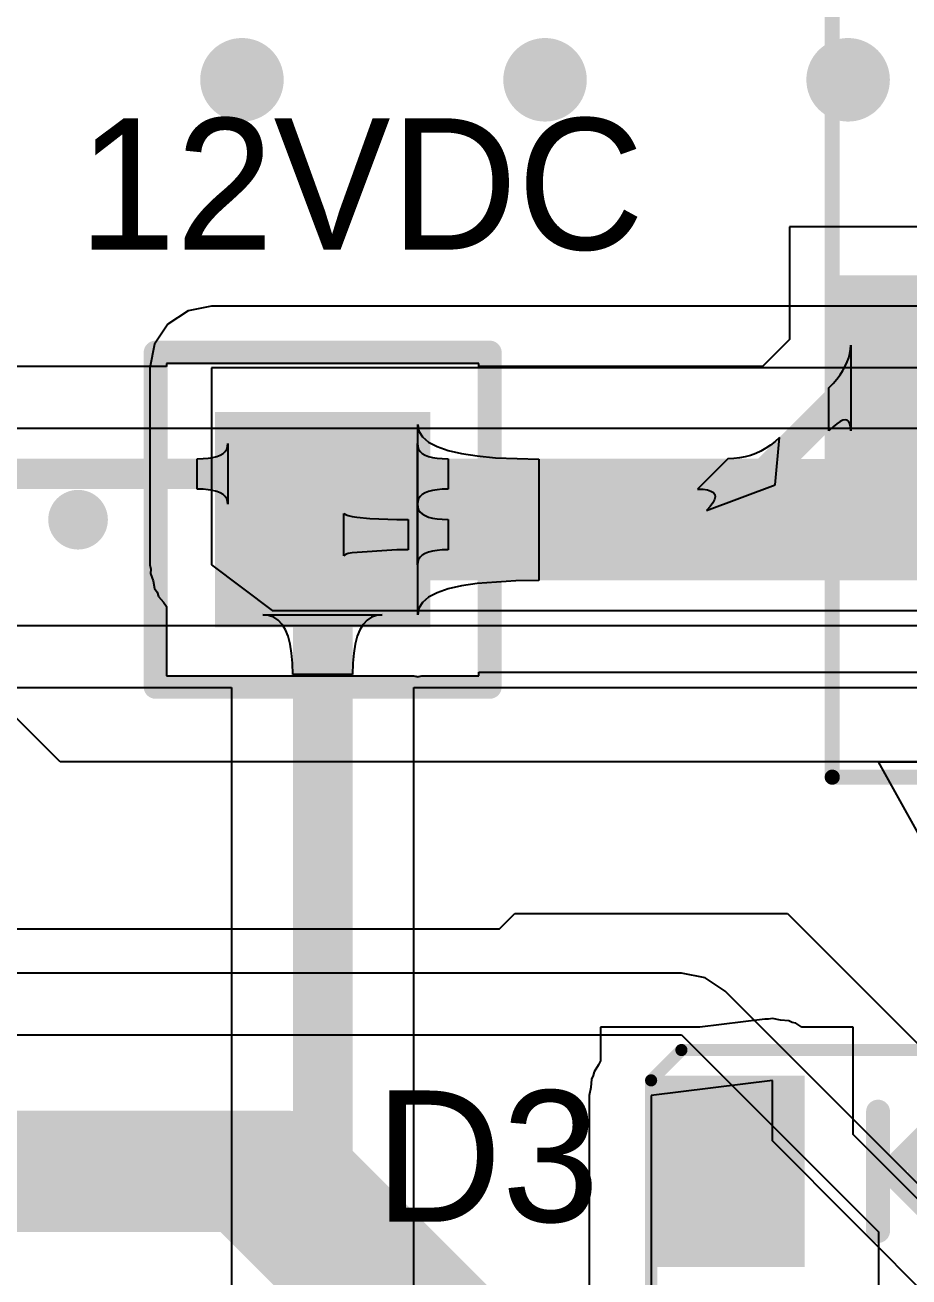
# Model space of a CAD drawing. Header units: millimetres. Extents: x -0.28 to 4.38, y -0.01 to 4.88.
# Drawn here: x 2.4184 to 2.7101, y 1.3002 to 1.7131 of the extents above; entities that cross this region are included whole.
import ezdxf

# ---------------------------------------------------------------- set-up
doc = ezdxf.new("R2010")
doc.units = ezdxf.units.MM
doc.header["$MEASUREMENT"] = 0
for name, color, linetype in [('BottomLayer', 5, 'Continuous'), ('BottomSolder', 6, 'Continuous'), ('Mechanical13', 56, 'Continuous'), ('Mechanical15', 56, 'Continuous'), ('MultiLayer', 9, 'Continuous'), ('PadHoleLayer', 156, 'Continuous'), ('TopLayer', 1, 'Continuous'), ('TopOverlay', 2, 'Continuous'), ('TopPaste', 8, 'Continuous'), ('TopSolder', 216, 'Continuous'), ('ViaHoleLayer', 16, 'Continuous')]:
    doc.layers.add(name, color=color, linetype=linetype)

# ---------------------------------------------------------------- blocks, each defined once
blk = doc.blocks.new('JP1_D1T_27')
at = {"layer": 'BottomLayer'}
blk.add_solid([(-0.0315, -0.0315), (0.0315, -0.0315), (-0.0315, 0.0315), (0.0315, 0.0315)], dxfattribs=at)
at = {"layer": 'BottomSolder'}
blk.add_solid([(-0.0355, -0.0355), (0.0355, -0.0355), (-0.0355, 0.0355), (0.0355, 0.0355)], dxfattribs=at)
at = {"layer": 'MultiLayer'}
blk.add_solid([(-0.0315, -0.0315), (0.0315, -0.0315), (-0.0315, 0.0315), (0.0315, 0.0315)], dxfattribs=at)
at = {"layer": 'PadHoleLayer', "const_width": 0.02165}
blk.add_lwpolyline([(-0.01083, 0, 1), (0.01083, 0, 1)], format="xyb", close=True, dxfattribs=at)
at = {"layer": 'TopLayer'}
blk.add_solid([(-0.0315, -0.0315), (0.0315, -0.0315), (-0.0315, 0.0315), (0.0315, 0.0315)], dxfattribs=at)
at = {"layer": 'TopOverlay'}
for points, const_width in [([(0.00492, 0.08071, 1), (-0.00492, 0.08071, 1)], 0.00984), ([(-0.00738, 0.08071, 1), (-0.00246, 0.08071, 1)], 0.00492), ([(0.00246, 0.08071, 1), (0.00738, 0.08071, 1)], 0.00492), ([(-0.05709, 0.05512, 1), (-0.05315, 0.05512, 1)], 0.00394), ([(-0.05709, 0.05512, 1), (-0.05315, 0.05512, 1)], 0.00394), ([(0.05315, 0.05512, 1), (0.05709, 0.05512, 1)], 0.00394), ([(0.05315, 0.05512, 1), (0.05709, 0.05512, 1)], 0.00394), ([(-0.05709, -0.05512, 1), (-0.05315, -0.05512, 1)], 0.00394), ([(-0.05709, -0.05512, 1), (-0.05315, -0.05512, 1)], 0.00394), ([(0.05315, -0.05512, 1), (0.05709, -0.05512, 1)], 0.00394), ([(0.05315, -0.05512, 1), (0.05709, -0.05512, 1)], 0.00394)]:
    blk.add_lwpolyline(points, format="xyb", close=True, dxfattribs=dict(at, const_width=const_width))
at = {"layer": 'TopOverlay', "const_width": 0.00787}
for points in [[(-0.05512, 0.05512), (0.05512, 0.05512)], [(-0.05512, 0.05512), (-0.05512, -0.05512)], [(0.05512, 0.05512), (0.05512, -0.05512)], [(-0.05512, -0.05512), (0.05512, -0.05512)]]:
    blk.add_lwpolyline(points, dxfattribs=at)
at = {"layer": 'TopSolder'}
blk.add_solid([(-0.0355, -0.0355), (0.0355, -0.0355), (-0.0355, 0.0355), (0.0355, 0.0355)], dxfattribs=at)
blk = doc.blocks.new('DIO_SMD_123_56')
at = {"layer": 'TopLayer'}
for points in [[(-0.08165, 0.02756), (-0.08165, -0.02756), (-0.03835, 0.02756), (-0.03835, -0.02756)], [(0.08165, 0.02756), (0.03835, 0.02756), (0.08165, -0.02756), (0.03835, -0.02756)]]:
    blk.add_solid(points, dxfattribs=at)
at = {"layer": 'TopOverlay'}
for points, const_width in [([(-0.085, 0.03), (-0.075, 0.04)], 0.004), ([(-0.075, 0.04), (0.09, 0.04)], 0.004), ([(0.09, -0.04), (0.09, 0.04)], 0.004), ([(-0.085, -0.04), (-0.085, 0.03)], 0.004), ([(-0.01012, -0.01969), (-0.01012, 0.01969)], 0.00787), ([(-0.00618, 0), (0.0135, 0.01969)], 0.00787), ([(0.0135, -0.01969), (0.0135, 0.01969)], 0.00787), ([(0.00957, -0.01181), (0.00957, 0.01181)], 0.00787), ([(0.00366, -0.00591), (0.00366, 0.00591)], 0.00787), ([(-0.00618, 0), (0.0135, -0.01969)], 0.00787), ([(-0.085, -0.04), (0.09, -0.04)], 0.004)]:
    blk.add_lwpolyline(points, dxfattribs=dict(at, const_width=const_width))
for points, const_width in [([(-0.076, 0.04, 1), (-0.074, 0.04, 1)], 0.002), ([(-0.076, 0.04, 1), (-0.074, 0.04, 1)], 0.002), ([(0.089, 0.04, 1), (0.091, 0.04, 1)], 0.002), ([(0.089, 0.04, 1), (0.091, 0.04, 1)], 0.002), ([(-0.086, 0.03, 1), (-0.084, 0.03, 1)], 0.002), ([(-0.086, 0.03, 1), (-0.084, 0.03, 1)], 0.002), ([(-0.01209, 0.01969, 1), (-0.00815, 0.01969, 1)], 0.00394), ([(0.01154, 0.01969, 1), (0.01547, 0.01969, 1)], 0.00394), ([(0.01154, 0.01969, 1), (0.01547, 0.01969, 1)], 0.00394), ([(0.0076, 0.01181, 1), (0.01154, 0.01181, 1)], 0.00394), ([(0.00169, 0.00591, 1), (0.00563, 0.00591, 1)], 0.00394), ([(-0.00815, 0, 1), (-0.00421, 0, 1)], 0.00394), ([(-0.00815, 0, 1), (-0.00421, 0, 1)], 0.00394), ([(0.00169, -0.00591, 1), (0.00563, -0.00591, 1)], 0.00394), ([(0.0076, -0.01181, 1), (0.01154, -0.01181, 1)], 0.00394), ([(-0.01209, -0.01969, 1), (-0.00815, -0.01969, 1)], 0.00394), ([(0.01154, -0.01969, 1), (0.01547, -0.01969, 1)], 0.00394), ([(0.01154, -0.01969, 1), (0.01547, -0.01969, 1)], 0.00394), ([(-0.086, -0.04, 1), (-0.084, -0.04, 1)], 0.002), ([(-0.086, -0.04, 1), (-0.084, -0.04, 1)], 0.002), ([(0.089, -0.04, 1), (0.091, -0.04, 1)], 0.002), ([(0.089, -0.04, 1), (0.091, -0.04, 1)], 0.002)]:
    blk.add_lwpolyline(points, format="xyb", close=True, dxfattribs=dict(at, const_width=const_width))
at = {"layer": 'TopPaste'}
for points in [[(-0.08165, 0.02756), (-0.08165, -0.02756), (-0.03835, 0.02756), (-0.03835, -0.02756)], [(0.08165, 0.02756), (0.03835, 0.02756), (0.08165, -0.02756), (0.03835, -0.02756)]]:
    blk.add_solid(points, dxfattribs=at)
at = {"layer": 'TopSolder'}
for points in [[(-0.08565, 0.03156), (-0.08565, -0.03156), (-0.03435, 0.03156), (-0.03435, -0.03156)], [(0.08565, 0.03156), (0.03435, 0.03156), (0.08565, -0.03156), (0.03435, -0.03156)]]:
    blk.add_solid(points, dxfattribs=at)
blk = doc.blocks.new('CAP_ALU_SMD_6_3_7_7_2_2_78')
at = {"layer": 'Mechanical13', "const_width": 0.005}
for points in [[(-0.12992, -0.12992), (-0.12992, 0.12992)], [(-0.12992, 0.12992), (0.12992, 0.12992)], [(0.12992, -0.12992), (0.12992, 0.12992)], [(-0.12992, -0.12992), (0.12992, -0.12992)]]:
    blk.add_lwpolyline(points, dxfattribs=at)
at = {"layer": 'Mechanical13'}
for points, const_width in [([(-0.13117, 0.12992, 1), (-0.12867, 0.12992, 1)], 0.0025), ([(-0.13117, 0.12992, 1), (-0.12867, 0.12992, 1)], 0.0025), ([(0.12867, 0.12992, 1), (0.13117, 0.12992, 1)], 0.0025), ([(0.12867, 0.12992, 1), (0.13117, 0.12992, 1)], 0.0025), ([(0.12402, 0, 1), (-0.12402, 0, 1)], 0.005), ([(-0.12527, 0, 1), (-0.12277, 0, 1)], 0.0025), ([(0.12277, 0, 1), (0.12527, 0, 1)], 0.0025), ([(-0.13117, -0.12992, 1), (-0.12867, -0.12992, 1)], 0.0025), ([(-0.13117, -0.12992, 1), (-0.12867, -0.12992, 1)], 0.0025), ([(0.12867, -0.12992, 1), (0.13117, -0.12992, 1)], 0.0025), ([(0.12867, -0.12992, 1), (0.13117, -0.12992, 1)], 0.0025)]:
    blk.add_lwpolyline(points, format="xyb", close=True, dxfattribs=dict(at, const_width=const_width))
at = {"layer": 'Mechanical15', "const_width": 0.005}
for points in [[(-0.185, -0.13), (-0.185, 0.13)], [(-0.185, 0.13), (0.185, 0.13)], [(0.185, -0.13), (0.185, 0.13)], [(0, -0.01181), (0, 0.01181)], [(-0.01181, 0), (0.01181, 0)], [(-0.185, -0.13), (0.185, -0.13)]]:
    blk.add_lwpolyline(points, dxfattribs=at)
at = {"layer": 'Mechanical15', "const_width": 0.0025}
for points in [[(-0.18625, 0.13, 1), (-0.18375, 0.13, 1)], [(-0.18625, 0.13, 1), (-0.18375, 0.13, 1)], [(0.18375, 0.13, 1), (0.18625, 0.13, 1)], [(0.18375, 0.13, 1), (0.18625, 0.13, 1)], [(-0.00125, 0.01181, 1), (0.00125, 0.01181, 1)], [(-0.01306, 0, 1), (-0.01056, 0, 1)], [(0.01056, 0, 1), (0.01306, 0, 1)], [(-0.00125, -0.01181, 1), (0.00125, -0.01181, 1)], [(-0.18625, -0.13, 1), (-0.18375, -0.13, 1)], [(-0.18625, -0.13, 1), (-0.18375, -0.13, 1)], [(0.18375, -0.13, 1), (0.18625, -0.13, 1)], [(0.18375, -0.13, 1), (0.18625, -0.13, 1)]]:
    blk.add_lwpolyline(points, format="xyb", close=True, dxfattribs=at)
at = {"layer": 'TopLayer'}
for points in [[(-0.17913, -0.0315), (-0.04134, -0.0315), (-0.17913, 0.0315), (-0.04134, 0.0315)], [(0.04134, -0.0315), (0.17913, -0.0315), (0.04134, 0.0315), (0.17913, 0.0315)]]:
    blk.add_solid(points, dxfattribs=at)
at = {"layer": 'TopOverlay', "const_width": 0.005}
for points in [[(-0.12992, 0.0689), (-0.0689, 0.12992)], [(-0.0689, 0.12992), (0.12992, 0.12992)], [(0.12992, 0.03937), (0.12992, 0.12992)], [(-0.12992, 0.03937), (-0.12992, 0.0689)], [(-0.12992, -0.0689), (-0.12992, -0.03937)], [(0.12992, -0.12992), (0.12992, -0.03937)], [(-0.12992, -0.0689), (-0.0689, -0.12992)], [(-0.0689, -0.12992), (0.12992, -0.12992)]]:
    blk.add_lwpolyline(points, dxfattribs=at)
at = {"layer": 'TopOverlay', "const_width": 0.0025}
for points in [[(-0.07015, 0.12992, 1), (-0.06765, 0.12992, 1)], [(-0.07015, 0.12992, 1), (-0.06765, 0.12992, 1)], [(0.12867, 0.12992, 1), (0.13117, 0.12992, 1)], [(0.12867, 0.12992, 1), (0.13117, 0.12992, 1)], [(-0.13117, 0.0689, 1), (-0.12867, 0.0689, 1)], [(-0.13117, 0.0689, 1), (-0.12867, 0.0689, 1)], [(-0.13117, 0.03937, 1), (-0.12867, 0.03937, 1)], [(0.12867, 0.03937, 1), (0.13117, 0.03937, 1)], [(-0.13117, -0.03937, 1), (-0.12867, -0.03937, 1)], [(0.12867, -0.03937, 1), (0.13117, -0.03937, 1)], [(-0.13117, -0.0689, 1), (-0.12867, -0.0689, 1)], [(-0.13117, -0.0689, 1), (-0.12867, -0.0689, 1)], [(-0.07015, -0.12992, 1), (-0.06765, -0.12992, 1)], [(-0.07015, -0.12992, 1), (-0.06765, -0.12992, 1)], [(0.12867, -0.12992, 1), (0.13117, -0.12992, 1)], [(0.12867, -0.12992, 1), (0.13117, -0.12992, 1)]]:
    blk.add_lwpolyline(points, format="xyb", close=True, dxfattribs=at)
at = {"layer": 'TopPaste'}
for points in [[(-0.17913, -0.0315), (-0.04134, -0.0315), (-0.17913, 0.0315), (-0.04134, 0.0315)], [(0.04134, -0.0315), (0.17913, -0.0315), (0.04134, 0.0315), (0.17913, 0.0315)]]:
    blk.add_solid(points, dxfattribs=at)
at = {"layer": 'TopSolder'}
for points in [[(-0.18313, -0.0355), (-0.03734, -0.0355), (-0.18313, 0.0355), (-0.03734, 0.0355)], [(0.03734, -0.0355), (0.18313, -0.0355), (0.03734, 0.0355), (0.18313, 0.0355)]]:
    blk.add_solid(points, dxfattribs=at)

msp = doc.modelspace()

# ---------------------------------------------------------------- linework, layer by layer
at = {"layer": 'BottomLayer'}
for p, q in [((2.4722, 1.61884), (2.46558, 1.61442)), ((2.48, 1.62039), (2.4722, 1.61884)), ((2.76155, 1.62039), (2.48, 1.62039)), ((2.46558, 1.61442), (2.46116, 1.6078)), ((2.46116, 1.6078), (2.45961, 1.6)), ((2.45961, 1.6), (2.45961, 1.535)), ((2.77, 1.6), (2.48, 1.6)), ((2.48, 1.6), (2.48, 1.535)), ((2.548, 1.51853), (2.548, 1.58129)), ((2.548, 1.58129), (2.5484, 1.57912)), ((2.5484, 1.57912), (2.5496, 1.57719)), ((2.5496, 1.57719), (2.5516, 1.57548)), ((2.5516, 1.57548), (2.5544, 1.57401)), ((2.5544, 1.57401), (2.558, 1.57275)), ((2.558, 1.57275), (2.5624, 1.57173)), ((2.5624, 1.57173), (2.5676, 1.57093)), ((2.5676, 1.57093), (2.5736, 1.57037)), ((2.5736, 1.57037), (2.588, 1.56991)), ((2.588, 1.56991), (2.588, 1.52991)), ((2.45961, 1.535), (2.45989, 1.53357)), ((2.45989, 1.53357), (2.45981, 1.53212)), ((2.45981, 1.53212), (2.46066, 1.5297)), ((2.48, 1.535), (2.5, 1.52)), ((2.46066, 1.5297), (2.46116, 1.5272)), ((2.5624, 1.52809), (2.558, 1.52707)), ((2.5676, 1.52889), (2.5624, 1.52809)), ((2.5804, 1.5298), (2.5676, 1.52889)), ((2.588, 1.52991), (2.5804, 1.5298)), ((2.46116, 1.5272), (2.46197, 1.52598)), ((2.46197, 1.52598), (2.46245, 1.52461)), ((2.46245, 1.52461), (2.46416, 1.52271)), ((2.5516, 1.52434), (2.5496, 1.52263)), ((2.5544, 1.52581), (2.5516, 1.52434)), ((2.558, 1.52707), (2.5544, 1.52581)), ((2.43, 1.47), (2.38, 1.52)), ((2.46416, 1.52271), (2.46513, 1.52125)), ((2.46513, 1.52125), (2.46513, 1.49841)), ((2.5, 1.52), (2.84, 1.52)), ((2.5484, 1.5207), (2.548, 1.51853)), ((2.5496, 1.52263), (2.5484, 1.5207)), ((2.56812, 1.49841), (2.56812, 1.49961)), ((2.56812, 1.49961), (2.925, 1.49961)), ((2.46513, 1.49841), (2.54664, 1.49841)), ((2.54664, 1.49841), (2.548, 1.49814)), ((2.548, 1.49814), (2.54937, 1.49841)), ((2.54937, 1.49841), (2.56812, 1.49841)), ((2.72, 1.47), (2.43, 1.47)), ((2.75, 1.38), (2.7, 1.47)), ((2.7, 1.47), (2.945, 1.47)), ((2.575, 1.415), (2.58, 1.42)), ((2.58, 1.42), (2.67, 1.42)), ((2.67, 1.42), (2.745, 1.345)), ((2.335, 1.415), (2.575, 1.415)), ((2.635, 1.40039), (2.32165, 1.40039)), ((2.6428, 1.39884), (2.635, 1.40039)), ((2.64942, 1.39442), (2.6428, 1.39884)), ((2.71442, 1.32942), (2.64942, 1.39442)), ((2.64942, 1.39442), (2.64942, 1.39442)), ((1.975, 1.38), (2.635, 1.38)), ((2.635, 1.38), (2.7, 1.315)), ((2.7, 1.315), (2.7, 0.365))]:
    msp.add_line(p, q, dxfattribs=at)
for points, const_width in [([(2.48311, 1.695, 1), (2.49689, 1.695, 1)], 0.01378), ([(2.58311, 1.695, 1), (2.59689, 1.695, 1)], 0.01378), ([(2.68311, 1.695, 1), (2.69689, 1.695, 1)], 0.01378), ([(2.50663, 1.54991, 1), (2.52663, 1.54991, 1)], 0.02), ([(2.47336, 1.32914, 1), (2.47836, 1.32914, 1)], 0.005), ([(2.47336, 1.32914, 1), (2.47836, 1.32914, 1)], 0.005)]:
    msp.add_lwpolyline(points, format="xyb", close=True, dxfattribs=dict(at, const_width=const_width))
for points, const_width in [([(2.51663, 1.54991), (2.79657, 1.54991)], 0.04), ([(2.29, 1.32914), (2.47586, 1.32914)], 0.01), ([(2.47586, 1.32914), (2.62, 1.185)], 0.01)]:
    msp.add_lwpolyline(points, dxfattribs=dict(at, const_width=const_width))
at = {"layer": 'BottomSolder', "const_width": 0.04}
for points in [[(2.265, 1.335), (2.505, 1.335)], [(2.505, 1.335), (2.65, 1.19)]]:
    msp.add_lwpolyline(points, dxfattribs=at)
at = {"layer": 'BottomSolder', "const_width": 0.02}
msp.add_lwpolyline([(2.495, 1.335, 1), (2.515, 1.335, 1)], format="xyb", close=True, dxfattribs=at)
msp.add_lwpolyline([(2.495, 1.335, 1), (2.515, 1.335, 1)], format="xyb", close=True, dxfattribs=at)
at = {"layer": 'MultiLayer', "const_width": 0.01378}
for points in [[(2.48311, 1.695, 1), (2.49689, 1.695, 1)], [(2.58311, 1.695, 1), (2.59689, 1.695, 1)], [(2.68311, 1.695, 1), (2.69689, 1.695, 1)]]:
    msp.add_lwpolyline(points, format="xyb", close=True, dxfattribs=at)
at = {"layer": 'TopLayer'}
for p, q in [((2.74551, 1.6465), (2.67063, 1.6465)), ((2.67063, 1.6465), (2.67063, 1.60938)), ((2.67042, 1.60911), (2.66171, 1.60039)), ((2.67063, 1.60938), (2.67042, 1.60911)), ((2.6908, 1.60614), (2.69087, 1.60753)), ((2.69087, 1.60753), (2.69087, 1.57925)), ((2.68972, 1.60193), (2.69022, 1.60334)), ((2.69022, 1.60334), (2.69058, 1.60474)), ((2.69058, 1.60474), (2.6908, 1.60614)), ((2.46513, 1.60039), (2.2478, 1.60039)), ((2.56812, 1.60141), (2.46513, 1.60141)), ((2.46513, 1.60141), (2.46513, 1.60039)), ((2.56812, 1.60039), (2.56812, 1.60141)), ((2.66171, 1.60039), (2.56812, 1.60039)), ((2.68735, 1.59768), (2.68828, 1.5991)), ((2.68828, 1.5991), (2.68907, 1.60052)), ((2.68907, 1.60052), (2.68972, 1.60193)), ((2.68368, 1.59339), (2.68505, 1.59482)), ((2.68505, 1.59482), (2.68627, 1.59625)), ((2.68627, 1.59625), (2.68735, 1.59768)), ((2.68368, 1.57925), (2.68368, 1.59339)), ((2.68627, 1.58155), (2.68505, 1.58054)), ((2.68735, 1.58227), (2.68627, 1.58155)), ((2.68828, 1.5827), (2.68735, 1.58227)), ((2.68907, 1.58284), (2.68828, 1.5827)), ((2.68972, 1.5827), (2.68907, 1.58284)), ((2.69022, 1.58227), (2.68972, 1.5827)), ((2.69058, 1.58155), (2.69022, 1.58227)), ((2.6908, 1.58054), (2.69058, 1.58155)), ((2.805, 1.58), (1.25, 1.58)), ((2.68505, 1.58054), (2.68368, 1.57925)), ((2.69087, 1.57925), (2.6908, 1.58054)), ((2.48446, 1.57245), (2.48497, 1.5732)), ((2.48497, 1.5732), (2.48527, 1.57405)), ((2.48527, 1.57405), (2.48537, 1.575)), ((2.48537, 1.575), (2.48537, 1.555)), ((2.54788, 1.555), (2.54788, 1.575)), ((2.54788, 1.575), (2.54798, 1.57405)), ((2.54798, 1.57405), (2.54829, 1.5732)), ((2.54829, 1.5732), (2.54879, 1.57245)), ((2.66286, 1.57346), (2.66124, 1.57255)), ((2.66442, 1.57453), (2.66286, 1.57346)), ((2.66592, 1.57573), (2.66442, 1.57453)), ((2.6659, 1.56146), (2.66736, 1.57707)), ((2.66736, 1.57707), (2.66592, 1.57573)), ((2.47525, 1.57), (2.47717, 1.57005)), ((2.47525, 1.56), (2.47525, 1.57)), ((2.47717, 1.57005), (2.47889, 1.5702)), ((2.47889, 1.5702), (2.48041, 1.57045)), ((2.48041, 1.57045), (2.48173, 1.5708)), ((2.48173, 1.5708), (2.48284, 1.57125)), ((2.48284, 1.57125), (2.48375, 1.5718)), ((2.48375, 1.5718), (2.48446, 1.57245)), ((2.54879, 1.57245), (2.5495, 1.5718)), ((2.5495, 1.5718), (2.55041, 1.57125)), ((2.55041, 1.57125), (2.55153, 1.5708)), ((2.55153, 1.5708), (2.55284, 1.57045)), ((2.55284, 1.57045), (2.55436, 1.5702)), ((2.55436, 1.5702), (2.55608, 1.57005)), ((2.55608, 1.57005), (2.558, 1.57)), ((2.558, 1.57), (2.558, 1.56)), ((2.65029, 1.57), (2.64029, 1.56)), ((2.65226, 1.57007), (2.65029, 1.57)), ((2.65417, 1.57028), (2.65226, 1.57007)), ((2.65603, 1.57064), (2.65417, 1.57028)), ((2.65782, 1.57113), (2.65603, 1.57064)), ((2.65956, 1.57177), (2.65782, 1.57113)), ((2.66124, 1.57255), (2.65956, 1.57177)), ((2.64322, 1.55293), (2.6659, 1.56146)), ((2.6659, 1.56146), (2.6659, 1.56146)), ((2.6659, 1.56146), (2.6659, 1.56146)), ((2.6659, 1.56146), (2.6659, 1.56146)), ((2.6659, 1.56146), (2.6659, 1.56146)), ((2.6659, 1.56146), (2.6659, 1.56146)), ((2.6659, 1.56146), (2.6659, 1.56146)), ((2.6659, 1.56146), (2.6659, 1.56146)), ((2.6659, 1.56146), (2.6659, 1.56146)), ((2.6659, 1.56146), (2.6659, 1.56146)), ((2.6659, 1.56146), (2.6659, 1.56146)), ((2.47717, 1.55995), (2.47525, 1.56)), ((2.47889, 1.5598), (2.47717, 1.55995)), ((2.48041, 1.55955), (2.47889, 1.5598)), ((2.48173, 1.5592), (2.48041, 1.55955)), ((2.48284, 1.55875), (2.48173, 1.5592)), ((2.48375, 1.5582), (2.48284, 1.55875)), ((2.48446, 1.55755), (2.48375, 1.5582)), ((2.48497, 1.5568), (2.48446, 1.55755)), ((2.48527, 1.55595), (2.48497, 1.5568)), ((2.54829, 1.5568), (2.54798, 1.55595)), ((2.54879, 1.55755), (2.54829, 1.5568)), ((2.5495, 1.5582), (2.54879, 1.55755)), ((2.55041, 1.55875), (2.5495, 1.5582)), ((2.55153, 1.5592), (2.55041, 1.55875)), ((2.55284, 1.55955), (2.55153, 1.5592)), ((2.55436, 1.5598), (2.55284, 1.55955)), ((2.55608, 1.55995), (2.55436, 1.5598)), ((2.558, 1.56), (2.55608, 1.55995)), ((2.64029, 1.56), (2.64212, 1.55993)), ((2.64212, 1.55993), (2.64361, 1.55972)), ((2.64361, 1.55972), (2.64475, 1.55936)), ((2.64475, 1.55936), (2.64556, 1.55887)), ((2.64556, 1.55887), (2.64602, 1.55823)), ((2.64615, 1.55745), (2.64593, 1.55654)), ((2.64602, 1.55823), (2.64615, 1.55745)), ((2.48537, 1.555), (2.48527, 1.55595)), ((2.54798, 1.55595), (2.54788, 1.555)), ((2.54788, 1.535), (2.54788, 1.555)), ((2.54788, 1.555), (2.54798, 1.55405)), ((2.54798, 1.55405), (2.54829, 1.5532)), ((2.54829, 1.5532), (2.54879, 1.55245)), ((2.64446, 1.55427), (2.64322, 1.55293)), ((2.64537, 1.55547), (2.64446, 1.55427)), ((2.64593, 1.55654), (2.64537, 1.55547)), ((2.52358, 1.53804), (2.52358, 1.55196)), ((2.52358, 1.55196), (2.52415, 1.55159)), ((2.52415, 1.55159), (2.52506, 1.55126)), ((2.52506, 1.55126), (2.52632, 1.55096)), ((2.52632, 1.55096), (2.52792, 1.55071)), ((2.52792, 1.55071), (2.53216, 1.55031)), ((2.53216, 1.55031), (2.54111, 1.55002)), ((2.54111, 1.55002), (2.54479, 1.55)), ((2.54479, 1.55), (2.54479, 1.54)), ((2.54879, 1.55245), (2.5495, 1.5518)), ((2.5495, 1.5518), (2.55041, 1.55125)), ((2.55041, 1.55125), (2.55153, 1.5508)), ((2.55153, 1.5508), (2.55284, 1.55045)), ((2.55284, 1.55045), (2.55436, 1.5502)), ((2.55436, 1.5502), (2.55608, 1.55005)), ((2.55608, 1.55005), (2.558, 1.55)), ((2.558, 1.55), (2.558, 1.54)), ((2.52415, 1.53841), (2.52358, 1.53804)), ((2.52506, 1.53874), (2.52415, 1.53841)), ((2.52632, 1.53904), (2.52506, 1.53874)), ((2.54111, 1.53998), (2.52632, 1.53904)), ((2.54479, 1.54), (2.54111, 1.53998)), ((2.54829, 1.5368), (2.54798, 1.53595)), ((2.54879, 1.53755), (2.54829, 1.5368)), ((2.5495, 1.5382), (2.54879, 1.53755)), ((2.55041, 1.53875), (2.5495, 1.5382)), ((2.55153, 1.5392), (2.55041, 1.53875)), ((2.55284, 1.53955), (2.55153, 1.5392)), ((2.55436, 1.5398), (2.55284, 1.53955)), ((2.55608, 1.53995), (2.55436, 1.5398)), ((2.558, 1.54), (2.55608, 1.53995)), ((2.54798, 1.53595), (2.54788, 1.535)), ((2.49881, 1.51834), (2.49694, 1.51853)), ((2.49694, 1.51853), (2.53631, 1.51853)), ((2.50048, 1.51775), (2.49881, 1.51834)), ((2.50196, 1.51676), (2.50048, 1.51775)), ((2.50324, 1.51538), (2.50196, 1.51676)), ((2.50432, 1.51361), (2.50324, 1.51538)), ((2.53001, 1.51538), (2.52893, 1.51361)), ((2.53129, 1.51676), (2.53001, 1.51538)), ((2.53277, 1.51775), (2.53129, 1.51676)), ((2.53444, 1.51834), (2.53277, 1.51775)), ((2.53631, 1.51853), (2.53444, 1.51834)), ((1.26476, 1.515), (2.74, 1.515)), ((2.50521, 1.51145), (2.50432, 1.51361)), ((2.5059, 1.50889), (2.50521, 1.51145)), ((2.52804, 1.51145), (2.52735, 1.50889)), ((2.52893, 1.51361), (2.52804, 1.51145)), ((2.50639, 1.50594), (2.5059, 1.50889)), ((2.52735, 1.50889), (2.52686, 1.50594)), ((2.50669, 1.50259), (2.50639, 1.50594)), ((2.52686, 1.50594), (2.52657, 1.50259)), ((2.50678, 1.49885), (2.50669, 1.50259)), ((2.52647, 1.49885), (2.50678, 1.49885)), ((2.52657, 1.50259), (2.52647, 1.49885)), ((2.4053, 1.49461), (2.48653, 1.49461)), ((2.48653, 1.49461), (2.48653, 1.26337)), ((2.54673, 1.27584), (2.54673, 1.49461)), ((2.54673, 1.49461), (2.71961, 1.49461)), ((2.66247, 1.38523), (2.64107, 1.38256)), ((2.66375, 1.38514), (2.66247, 1.38523)), ((2.665, 1.38539), (2.66375, 1.38514)), ((2.66768, 1.38486), (2.665, 1.38539)), ((2.67041, 1.38466), (2.66768, 1.38486)), ((2.67155, 1.38409), (2.67041, 1.38466)), ((2.6728, 1.38384), (2.67155, 1.38409)), ((2.67472, 1.38256), (2.6728, 1.38384)), ((2.64107, 1.38256), (2.60835, 1.38256)), ((2.60835, 1.38256), (2.60835, 1.37141)), ((2.69165, 1.38256), (2.67472, 1.38256)), ((2.69165, 1.34718), (2.69165, 1.38256)), ((2.60835, 1.37141), (2.60768, 1.37008)), ((2.60616, 1.3678), (2.60591, 1.36655)), ((2.60768, 1.37008), (2.60616, 1.3678)), ((2.60514, 1.36268), (2.60461, 1.36)), ((2.60534, 1.36541), (2.60514, 1.36268)), ((2.60591, 1.36655), (2.60534, 1.36541)), ((2.665, 1.365), (2.625, 1.36)), ((2.665, 1.345), (2.665, 1.365)), ((2.60461, 1.36), (2.60461, 1.29)), ((2.625, 1.36), (2.625, 1.29)), ((2.71499, 1.32385), (2.69165, 1.34718)), ((2.72, 1.29), (2.665, 1.345))]:
    msp.add_line(p, q, dxfattribs=at)
for points, const_width in [([(2.48311, 1.695, 1), (2.49689, 1.695, 1)], 0.01378), ([(2.58311, 1.695, 1), (2.59689, 1.695, 1)], 0.01378), ([(2.68311, 1.695, 1), (2.69689, 1.695, 1)], 0.01378), ([(2.51413, 1.565, 1), (2.51913, 1.565, 1)], 0.005), ([(2.51413, 1.565, 1), (2.51913, 1.565, 1)], 0.005), ([(2.65986, 1.565, 1), (2.66486, 1.565, 1)], 0.005), ([(2.65986, 1.565, 1), (2.66486, 1.565, 1)], 0.005), ([(2.65986, 1.565, 1), (2.66486, 1.565, 1)], 0.005), ([(2.51171, 1.545, 1), (2.52155, 1.545, 1)], 0.00984), ([(2.51413, 1.545, 1), (2.51913, 1.545, 1)], 0.005), ([(2.63986, 1.545, 1), (2.64486, 1.545, 1)], 0.005), ([(2.63986, 1.545, 1), (2.64486, 1.545, 1)], 0.005)]:
    msp.add_lwpolyline(points, format="xyb", close=True, dxfattribs=dict(at, const_width=const_width))
for points, const_width in [([(2.66236, 1.565), (2.71736, 1.62)], 0.01), ([(2.4, 1.565), (2.51663, 1.565)], 0.01), ([(2.51663, 1.565), (2.66236, 1.565)], 0.01), ([(2.64236, 1.545), (2.66236, 1.565)], 0.01), ([(2.51663, 1.26337), (2.51663, 1.545)], 0.01969), ([(2.51663, 1.545), (2.64236, 1.545)], 0.01)]:
    msp.add_lwpolyline(points, dxfattribs=dict(at, const_width=const_width))
at = {"layer": 'ViaHoleLayer', "const_width": 0.00787}
for points in [[(2.48606, 1.695, 1), (2.49394, 1.695, 1)], [(2.58606, 1.695, 1), (2.59394, 1.695, 1)], [(2.68606, 1.695, 1), (2.69394, 1.695, 1)]]:
    msp.add_lwpolyline(points, format="xyb", close=True, dxfattribs=at)

# ---------------------------------------------------------------- block references
for name, p, rotation in [('CAP_ALU_SMD_6_3_7_7_2_2_78', (2.86976, 1.595), 360), ('JP1_D1T_27', (2.51663, 1.54991), 90), ('DIO_SMD_123_56', (2.71, 1.335), 360)]:
    msp.add_blockref(name, p, dxfattribs=dict(rotation=rotation))

# ---------------------------------------------------------------- texts
at = {"layer": 'TopOverlay'}
for s, p in [('12VDC', (2.436, 1.639)), ('D3', (2.53392, 1.31835))]:
    msp.add_text(s, height=0.043307, dxfattribs=at).set_placement(p)

doc.saveas('drawing.dxf')
